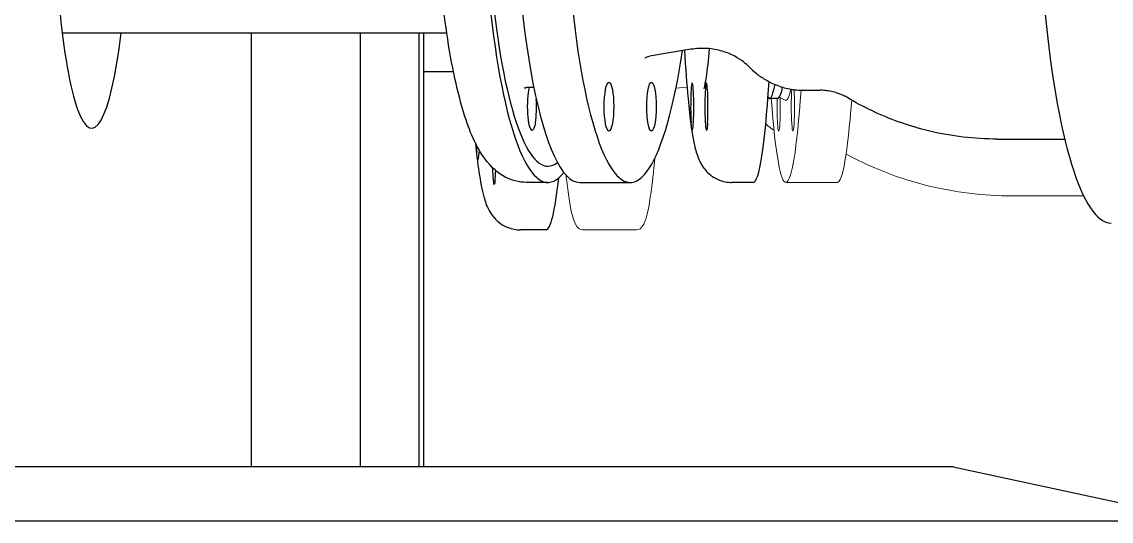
# Model space of a CAD drawing. Header units: millimetres. Extents: x 0 to 100323, y 0 to 59400.
# Drawn here: x 58452 to 59458, y 46395 to 46856 of the extents above; entities that cross this region are included whole.
import ezdxf

# ---------------------------------------------------------------- set-up
doc = ezdxf.new("R2010")
doc.units = ezdxf.units.MM
doc.header["$LTSCALE"] = 100
doc.layers.add('P_Biomass (BM)', color=150, linetype='Continuous', lineweight=18, true_color=0x007fff)
doc.layers.add('Visible', color=7, linetype='Continuous', lineweight=25)

msp = doc.modelspace()

# ---------------------------------------------------------------- linework, layer by layer
at = {"layer": 'P_Biomass (BM)'}
for p, q in [((59066.3, 46795.9), (59056.1, 46794.8)), ((59151.6, 46786.8), (59156.9, 46783.8)), ((59157.5, 46708), (59204.9, 46708)), ((59366.6, 46695.5), (59432.4, 46695.5)), ((58970, 46664.2), (59019.8, 46664.2))]:
    msp.add_line(p, q, dxfattribs=at)
msp.add_arc((59366.6, 47020.5), 325, 241.8027, 270, dxfattribs=at)
for centre, major_axis, start_param, end_param in [((59157.5, 47020.5), (0, -312.5), 5.56348, 7.038845), ((59150.9, 46777.9), (0, -22.5), 4.371686, 8.243041), ((59157.5, 47020.5), (0, -236.8), 6.245328, 6.581072), ((59164, 46777.9), (0, -22.5), 3.924621, 8.622105), ((59204.9, 47020.5), (0, -312.5), 0, 0.712258)]:
    msp.add_ellipse(centre, major_axis=major_axis, ratio=0.065414, start_param=start_param, end_param=end_param, dxfattribs=at)
for points, knots in [([(59146.6, 46756.1), (59145.6, 46756.7), (59144.8, 46757.2), (59142, 46759.3), (59140.4, 46760.7), (59139, 46762)], [3.18129685, 3.18129685, 3.18129685, 3.18129685, 3.18880914, 3.18880914, 3.20737816, 3.20737816, 3.20737816, 3.20737816]), ([(59036.7, 46730.7), (59035.5, 46717.9), (59034.3, 46706.9), (59030.6, 46682.1), (59028.7, 46672.5), (59024, 46665.8), (59022.3, 46664.2), (59019.8, 46664.2)], [8.8173095, 8.8173095, 8.8173095, 8.8173095, 9.006709, 9.006709, 9.3324779, 9.3324779, 9.424778, 9.424778, 9.424778, 9.424778]), ([(58970, 46664.2), (58967.4, 46664.2), (58965.8, 46665.9), (58960.4, 46673.6), (58958.3, 46686), (58955.3, 46709.3), (58955, 46712), (58954.7, 46714.7)], [3.1415927, 3.1415927, 3.1415927, 3.1415927, 3.2355491, 3.2355491, 3.6179359, 3.6179359, 3.6650548, 3.6650548, 3.6650548, 3.6650548])]:
    msp.add_open_spline(points, degree=3, knots=knots, dxfattribs=at)
at = {"layer": 'Visible'}
for p, q in [((58844.6, 46845.8), (58489.8, 46845.8)), ((58664.5, 46445.5), (58664.5, 46845.8)), ((58765.1, 46445.5), (58765.1, 46845.8)), ((58819.2, 46445.5), (58819.2, 46845.8)), ((58823.5, 46445.5), (58823.5, 46845.8)), ((59069.9, 46830.8), (59031.6, 46824.5)), ((58850.8, 46810.1), (58823.5, 46810.1)), ((58925, 46795.5), (58918.3, 46795.5)), ((59150, 46785.5), (59142.5, 46785.5)), ((59174.3, 46793), (59189.1, 46793)), ((59352.9, 46748), (59414.9, 46748)), ((58937.9, 46708), (58918.3, 46708)), ((58967.3, 46708), (59013.9, 46708)), ((59127.5, 46708), (59107.6, 46708)), ((58936.3, 46664.2), (58912.6, 46664.2)), ((59311.8, 46445.5), (55375.1, 46445.5)), ((59311.8, 46445.5), (59544.5, 46395.5)), ((59544.5, 46395.5), (55431.1, 46395.5))]:
    msp.add_line(p, q, dxfattribs=at)
for centre, major_axis, ratio, start_param, end_param in [((59013.9, 47020.5), (0, -312.5), 0.195122, 2.227892, 7.196886), ((58937.9, 47020.5), (0, -312.5), 0.195122, 2.897917, 6.526861), ((58937.9, 47020.5), (0, -297.5), 0.195122, 2.989553, 6.435225), ((58967.3, 47020.5), (0, -312.5), 0.195122, 3.141593, 6.283185), ((58517, 47020.5), (0, -262.5), 0.138914, 2.298609, 7.126169), ((59457.7, 47020.5), (0, -350), 0.195122, 5.152423, 6.283185), ((58923.2, 46777.9), (0, -21.9), 0.195122, 3.783692, 6.24226), ((59071.1, 46777.9), (0, 21.9), 0.065414, 3.182518, 8.598455), ((59084.2, 46777.9), (0, -21.9), 0.065414, 0.826323, 6.24226), ((59127.5, 47020.5), (0, -312.5), 0.065414, 0, 0.7918), ((59142.5, 47020.5), (0, -235), 0.065414, 6.190757, 6.615972), ((59150, 47020.5), (0, -235), 0.065414, 0, 0.298551), ((58923.2, 46777.9), (0, -21.9), 0.195122, 0.826323, 1.905333), ((58873.4, 46756.2), (0, 26.9), 0.065414, 2.08107, 2.422856), ((58873.4, 46756.2), (0, -26.9), 0.065414, 6.015425, 7.103107), ((58888.3, 46733.2), (0, -26.9), 0.065414, 5.149257, 6.349847), ((58888.3, 46733.2), (0, -26.9), 0.065414, 0.517638, 1.013618), ((58936.3, 47020.5), (0, -356.2), 0.065414, 0, 0.525262)]:
    msp.add_ellipse(centre, major_axis=major_axis, ratio=ratio, start_param=start_param, end_param=end_param, dxfattribs=at)
for centre, major_axis in [((58994.3, 46777.9), (0, 22.5)), ((59033.5, 46777.9), (0, -22.5))]:
    msp.add_ellipse(centre, major_axis=major_axis, ratio=0.195122, dxfattribs=at)
for points, knots in [([(58918.3, 46708), (58911.1, 46708), (58904.1, 46710), (58891.3, 46716.8), (58886.2, 46721.8), (58872.5, 46738.8), (58866.8, 46752.3), (58854.6, 46789.9), (58849, 46815.8), (58840.8, 46872.1), (58837.8, 46901.3), (58834, 46962.3), (58833.1, 46993.9), (58833.3, 47056.8), (58834.4, 47088), (58838.5, 47147.5), (58841.6, 47175.7), (58849.5, 47226.8), (58854.4, 47249.5), (58866.9, 47289.7), (58873.1, 47306.2), (58891, 47323.3), (58895.2, 47326.4), (58905.6, 47331.3), (58911.9, 47333), (58918.3, 47333)], [2.356194, 2.356194, 2.356194, 2.356194, 2.459919, 2.459919, 2.593327, 2.593327, 2.896186, 2.896186, 3.280128, 3.280128, 3.616148, 3.616148, 3.944101, 3.944101, 4.270476, 4.270476, 4.598821, 4.598821, 4.936004, 4.936004, 5.314081, 5.314081, 5.405934, 5.405934, 5.497787, 5.497787, 5.497787, 5.497787]), ([(59063.9, 46829.9), (59064.9, 46813.3), (59066, 46798.4), (59069, 46766.5), (59070.8, 46752.2), (59074.6, 46736.4), (59075.6, 46732.5), (59079.3, 46724.9), (59080.7, 46722.2), (59085.9, 46716.4), (59089.1, 46713.3), (59097.7, 46709.3), (59101.9, 46708.2), (59106.8, 46708), (59107.2, 46708), (59107.6, 46708)], [7.8007339, 7.8007339, 7.8007339, 7.8007339, 8.0335163, 8.0335163, 8.3738918, 8.3738918, 8.5066358, 8.5066358, 8.5654864, 8.5654864, 8.6088338, 8.6088338, 8.636828, 8.636828, 8.6393798, 8.6393798, 8.6393798, 8.6393798]), ([(59123.7, 46814.5), (59122.4, 46815.9), (59120.7, 46817.4), (59116.3, 46820.8), (59113.6, 46822.6), (59107.1, 46826.1), (59103.3, 46827.7), (59094.6, 46830.3), (59089.7, 46831.2), (59079.8, 46831.9), (59074.7, 46831.6), (59069.9, 46830.8)], [6.0892094, 6.0892094, 6.0892094, 6.0892094, 6.1344462, 6.1344462, 6.1796829, 6.1796829, 6.2249197, 6.2249197, 6.2701564, 6.2701564, 6.3153932, 6.3153932, 6.3153932, 6.3153932]), ([(59082.1, 46794.4), (59082.1, 46794.4), (59082.2, 46794.8), (59082.8, 46797), (59083.5, 46800.5), (59085.2, 46811.8), (59086.2, 46820.7), (59087.1, 46831.4)], [2.5483302, 2.5483302, 2.5483302, 2.5483302, 2.6054295, 2.6054295, 2.7714336, 2.7714336, 3.0018306, 3.0018306, 3.0018306, 3.0018306]), ([(59027.4, 46822.8), (59027.4, 46822.8), (59027.6, 46823), (59028.6, 46823.6), (59029.9, 46824.2), (59031.6, 46824.5)], [6.1031938, 6.1031938, 6.1031938, 6.1031938, 6.1591446, 6.1591446, 6.2509774, 6.2509774, 6.2509774, 6.2509774]), ([(59123.7, 46814.5), (59125.6, 46812.6), (59127.8, 46810.6), (59132.6, 46806.7), (59135.3, 46804.8), (59141.5, 46801.1), (59144.9, 46799.4), (59152.4, 46796.4), (59156.5, 46795.1), (59165.2, 46793.4), (59169.7, 46793), (59174.3, 46793)], [6.0892094, 6.0892094, 6.0892094, 6.0892094, 6.1280046, 6.1280046, 6.1667998, 6.1667998, 6.2055949, 6.2055949, 6.2443901, 6.2443901, 6.2831853, 6.2831853, 6.2831853, 6.2831853]), ([(58916, 46794.9), (58916, 46794.9), (58916.6, 46795.3), (58917.8, 46795.4), (58918, 46795.5), (58918.3, 46795.5)], [8.5145614, 8.5145614, 8.5145614, 8.5145614, 8.6143889, 8.6143889, 8.6393798, 8.6393798, 8.6393798, 8.6393798]), ([(59214.6, 46786.1), (59213.4, 46786.8), (59212.1, 46787.5), (59209.3, 46788.8), (59207.8, 46789.4), (59204.5, 46790.6), (59202.8, 46791.1), (59199.1, 46792), (59197.1, 46792.4), (59193.2, 46792.8), (59191.1, 46793), (59189.1, 46793)], [6.1673417, 6.1673417, 6.1673417, 6.1673417, 6.1905104, 6.1905104, 6.2136791, 6.2136791, 6.2368478, 6.2368478, 6.2600166, 6.2600166, 6.2831853, 6.2831853, 6.2831853, 6.2831853]), ([(59352.9, 46748), (59342.2, 46748), (59331.5, 46748.6), (59310.6, 46751.1), (59300.3, 46752.9), (59280.6, 46757.6), (59271.1, 46760.5), (59253.2, 46766.9), (59244.7, 46770.4), (59228.8, 46778), (59221.4, 46782), (59214.6, 46786.1)], [0, 0, 0, 0, 0.0231687, 0.0231687, 0.0463375, 0.0463375, 0.0695062, 0.0695062, 0.0926749, 0.0926749, 0.1158437, 0.1158437, 0.1158437, 0.1158437]), ([(58926.3, 46763.1), (58926.2, 46762.2), (58926, 46761.3), (58925.5, 46759), (58925.1, 46757.9), (58924.1, 46756.3), (58923.5, 46756), (58923, 46756.1), (58923, 46756.1), (58923, 46756.1)], [-1.8080352, -1.8080352, -1.8080352, -1.8080352, -1.6734641, -1.6734641, -1.4288726, -1.4288726, -1.161197, -1.161197, -1.1541607, -1.1541607, -1.1541607, -1.1541607]), ([(59071.1, 46756.1), (59071.1, 46756), (59071, 46756.1), (59070.8, 46756.4), (59070.6, 46757.2), (59070.3, 46759.6), (59070.1, 46761.2), (59070, 46763.1)], [-3.6196991, -3.6196991, -3.6196991, -3.6196991, -3.4825914, -3.4825914, -3.0417403, -3.0417403, -2.6426685, -2.6426685, -2.6426685, -2.6426685]), ([(59085.3, 46763.1), (59085.3, 46763.1), (59085.3, 46763), (59085.1, 46761.2), (59085.1, 46759.7), (59084.8, 46757.5), (59084.7, 46756.8), (59084.4, 46756.1), (59084.3, 46756), (59084.1, 46756.1)], [-2.3553852, -2.3553852, -2.3553852, -2.3553852, -2.3488819, -2.3488819, -2.0438878, -2.0438878, -1.7543331, -1.7543331, -1.56067, -1.56067, -1.56067, -1.56067]), ([(58871, 46744.7), (58872, 46734.6), (58873.1, 46725.6), (58875.6, 46708.7), (58877, 46701.3), (58880, 46690.5), (58881.1, 46686.7), (58885.3, 46679.4), (58886.8, 46676.9), (58892.1, 46671.5), (58895.7, 46668.4), (58904.6, 46665), (58908.6, 46664.2), (58912.6, 46664.2)], [4.2323869, 4.2323869, 4.2323869, 4.2323869, 4.3960609, 4.3960609, 4.5844313, 4.5844313, 4.698685, 4.698685, 4.7454912, 4.7454912, 4.7878608, 4.7878608, 4.8129386, 4.8129386, 4.8129386, 4.8129386]), ([(58872.9, 46730.3), (58872.8, 46730.5), (58872.8, 46730.8), (58872.6, 46731.8), (58872.5, 46732.9), (58872.3, 46734.8), (58872.2, 46735.4), (58872.2, 46736)], [-2.1952792, -2.1952792, -2.1952792, -2.1952792, -2.0993492, -2.0993492, -1.8229843, -1.8229843, -1.7097702, -1.7097702, -1.7097702, -1.7097702]), ([(58889.2, 46709.8), (58889.1, 46709.4), (58889.1, 46709.1), (58888.9, 46707.8), (58888.8, 46707.1), (58888.5, 46706.5), (58888.5, 46706.4), (58888.4, 46706.4)], [-2.1952792, -2.1952792, -2.1952792, -2.1952792, -2.0993492, -2.0993492, -1.8229843, -1.8229843, -1.7097702, -1.7097702, -1.7097702, -1.7097702])]:
    msp.add_open_spline(points, degree=3, knots=knots, dxfattribs=at)

doc.saveas('drawing.dxf')
